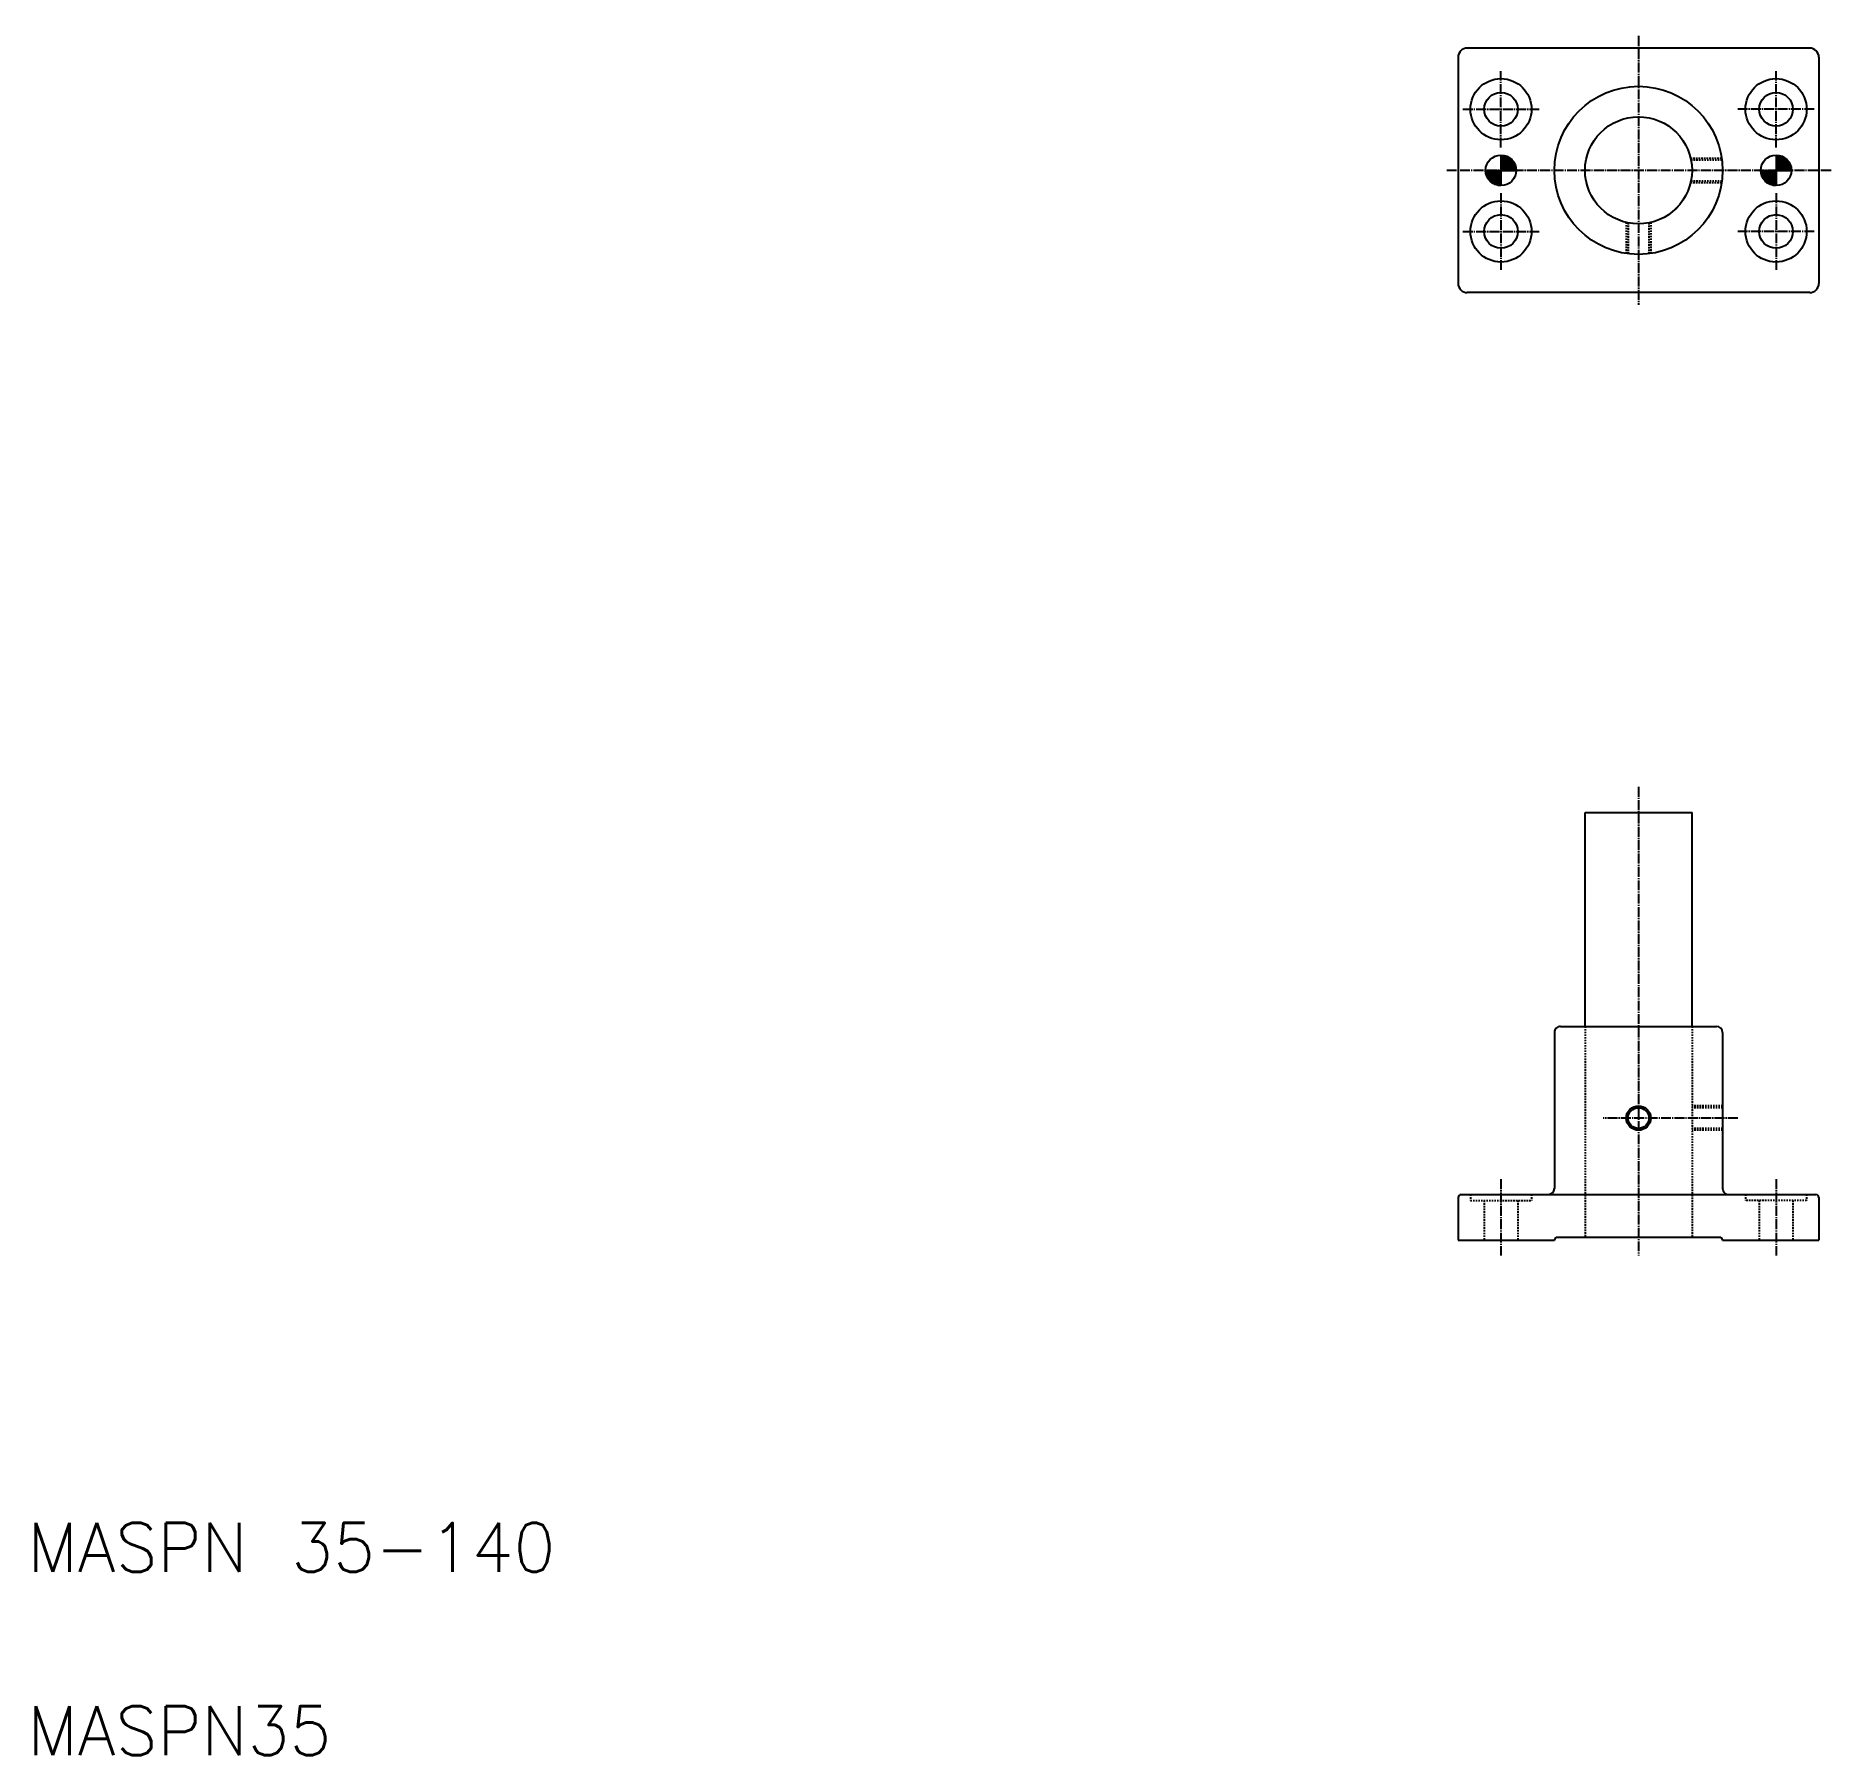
# Model space of a CAD drawing. Extents: x 43 to 630, y 40 to 603.
import ezdxf

# ---------------------------------------------------------------- set-up
doc = ezdxf.new("R2010")
doc.units = 0
doc.header["$LTSCALE"] = 0.25
doc.linetypes.add('CENTER', pattern=[17.5, 13, -1.5, 1.5, -1.5])
doc.linetypes.add('DASHED', pattern=[3.5, 2, -1.5])
doc.layers.get('0').update_dxf_attribs({"linetype": 'CONTINUOUS'})
doc.layers.add('CENTER', color=1, linetype='CENTER')
doc.styles.get("Standard").update_dxf_attribs({"font": 'txt', "bigfont": 'BIGFONT'})

msp = doc.modelspace()

# ---------------------------------------------------------------- linework, layer by layer
for p, q in [((507.99, 595.56), (507.99, 521.56)), ((622.99, 598.56), (510.99, 598.56)), ((625.99, 595.56), (625.99, 521.56)), ((516.99, 558.55), (526.99, 558.55)), ((517, 558.21), (521.99, 558.21)), ((521.99, 563.55), (521.99, 553.55)), ((521.99, 563.46), (522.97, 563.46)), ((521.99, 563.11), (524.06, 563.11)), ((521.99, 562.76), (524.7, 562.76)), ((521.99, 562.41), (525.18, 562.41)), ((521.99, 562.06), (525.56, 562.06)), ((521.99, 561.71), (525.87, 561.71)), ((521.99, 561.36), (526.13, 561.36)), ((521.99, 561.01), (526.35, 561.01)), ((521.99, 560.66), (526.52, 560.66)), ((521.99, 560.31), (526.67, 560.31)), ((521.99, 559.96), (526.79, 559.96)), ((521.99, 559.61), (526.88, 559.61)), ((521.99, 559.26), (526.94, 559.26)), ((521.99, 558.91), (526.98, 558.91)), ((521.99, 558.56), (526.99, 558.56)), ((586.57, 562.56), (586.57, 562.56)), ((589.11, 562.56), (589.11, 562.56)), ((606.99, 558.55), (616.99, 558.55)), ((607, 558.21), (611.99, 558.21)), ((611.99, 563.55), (611.99, 553.55)), ((611.99, 563.46), (612.97, 563.46)), ((611.99, 563.11), (614.06, 563.11)), ((611.99, 562.76), (614.7, 562.76)), ((611.99, 562.41), (615.18, 562.41)), ((611.99, 562.06), (615.56, 562.06)), ((611.99, 561.71), (615.87, 561.71)), ((611.99, 561.36), (616.13, 561.36)), ((611.99, 561.01), (616.35, 561.01)), ((611.99, 560.66), (616.52, 560.66)), ((611.99, 560.31), (616.67, 560.31)), ((611.99, 559.96), (616.79, 559.96)), ((611.99, 559.61), (616.88, 559.61)), ((611.99, 559.26), (616.94, 559.26)), ((611.99, 558.91), (616.98, 558.91)), ((611.99, 558.56), (616.99, 558.56)), ((517.04, 557.86), (521.99, 557.86)), ((517.1, 557.51), (521.99, 557.51)), ((517.19, 557.16), (521.99, 557.16)), ((517.3, 556.81), (521.99, 556.81)), ((517.45, 556.46), (521.99, 556.46)), ((517.63, 556.11), (521.99, 556.11)), ((517.84, 555.76), (521.99, 555.76)), ((518.1, 555.41), (521.99, 555.41)), ((518.41, 555.06), (521.99, 555.06)), ((518.79, 554.71), (521.99, 554.71)), ((519.27, 554.36), (521.99, 554.36)), ((519.91, 554.01), (521.99, 554.01)), ((520.98, 553.66), (521.99, 553.66)), ((607.04, 557.86), (611.99, 557.86)), ((607.1, 557.51), (611.99, 557.51)), ((607.19, 557.16), (611.99, 557.16)), ((607.3, 556.81), (611.99, 556.81)), ((607.45, 556.46), (611.99, 556.46)), ((607.63, 556.11), (611.99, 556.11)), ((607.84, 555.76), (611.99, 555.76)), ((608.1, 555.41), (611.99, 555.41)), ((608.41, 555.06), (611.99, 555.06)), ((608.79, 554.71), (611.99, 554.71)), ((609.27, 554.36), (611.99, 554.36)), ((609.91, 554.01), (611.99, 554.01)), ((610.98, 553.66), (611.99, 553.66)), ((622.99, 518.56), (510.99, 518.56)), ((549.49, 278.45), (549.49, 348.45)), ((549.49, 348.45), (584.49, 348.45)), ((584.49, 278.45), (584.49, 348.45)), ((539.49, 276.45), (539.49, 225.45)), ((541.49, 278.45), (592.49, 278.45)), ((594.49, 276.45), (594.49, 225.45)), ((508.99, 223.45), (624.99, 223.45)), ((507.99, 222.45), (507.99, 208.45)), ((625.99, 222.45), (625.99, 208.45)), ((507.99, 208.45), (539.49, 208.45)), ((539.49, 208.45), (540.07, 209.45)), ((540.07, 209.45), (593.91, 209.45)), ((593.91, 209.45), (594.49, 208.45)), ((594.49, 208.45), (625.99, 208.45))]:
    msp.add_line(p, q)
at = {"color": 3, "linetype": 'DASHED'}
for p, q in [((584.02, 562.56), (594.2, 562.56)), ((584.15, 561.96), (594.28, 561.96)), ((584.02, 554.56), (594.2, 554.56)), ((584.15, 555.16), (594.28, 555.16)), ((578.5, 545.38), (580.16, 547.04)), ((562.99, 541.52), (562.99, 531.35)), ((563.59, 541.39), (563.59, 531.27)), ((570.39, 541.39), (570.39, 531.27)), ((570.99, 541.52), (570.99, 531.35)), ((549.49, 278.45), (549.49, 209.45)), ((584.49, 278.45), (584.49, 209.45)), ((594.49, 252.45), (584.49, 252.45)), ((594.49, 251.85), (584.49, 251.85)), ((594.49, 245.05), (584.49, 245.05)), ((594.49, 244.45), (584.49, 244.45)), ((511.99, 223.45), (511.99, 221.45)), ((531.99, 223.45), (531.99, 221.45)), ((601.99, 223.45), (601.99, 221.45)), ((621.99, 223.45), (621.99, 221.45)), ((511.99, 221.45), (531.99, 221.45)), ((516.49, 221.45), (516.49, 208.45)), ((527.49, 221.45), (527.49, 208.45)), ((621.99, 221.45), (601.99, 221.45)), ((606.49, 221.45), (606.49, 208.45)), ((617.49, 221.45), (617.49, 208.45))]:
    msp.add_line(p, q, dxfattribs=at)
for centre, radius in [((521.99, 578.56), 10), ((611.99, 578.56), 10), ((521.99, 578.56), 5.5), ((566.99, 558.56), 27.5), ((611.99, 578.56), 5.5), ((566.99, 558.56), 17.5), ((521.99, 558.56), 5), ((611.99, 558.56), 5), ((521.99, 538.56), 10), ((611.99, 538.56), 10), ((521.99, 538.56), 5.5), ((611.99, 538.56), 5.5), ((566.99, 248.45), 3.4)]:
    msp.add_circle(centre, radius)
at = {"color": 3}
msp.add_circle((566.99, 248.45), 4, dxfattribs=at)
for centre, radius, start, end in [((510.99, 595.56), 3, 90, 180.00001), ((622.99, 595.56), 3, 0, 90), ((510.99, 521.56), 3, 179.99999, 270), ((622.99, 521.56), 3, 270, 0), ((541.49, 276.45), 2, 90, 180.00001), ((592.49, 276.45), 2, 0, 90), ((508.99, 222.45), 1, 90, 180.00001), ((537.49, 225.45), 2, 270, 0), ((596.49, 225.45), 2, 179.99999, 270), ((624.99, 222.45), 1, 0, 90)]:
    msp.add_arc(centre, radius, start, end)
at = {"layer": 'CENTER', "color": 1, "linetype": 'CENTER'}
for p, q in [((566.99, 602.56), (566.99, 514.56)), ((521.99, 566.06), (521.99, 591.06)), ((611.99, 566.06), (611.99, 591.06)), ((509.49, 578.56), (534.49, 578.56)), ((624.49, 578.56), (599.49, 578.56)), ((629.99, 558.56), (503.99, 558.56)), ((521.99, 551.06), (521.99, 526.06)), ((611.99, 551.06), (611.99, 526.06)), ((509.49, 538.56), (534.49, 538.56)), ((624.49, 538.56), (599.49, 538.56)), ((566.99, 356.86), (566.99, 203.45)), ((599.49, 248.45), (555.39, 248.45)), ((521.99, 228.45), (521.99, 203.45)), ((611.99, 228.45), (611.99, 203.45))]:
    msp.add_line(p, q, dxfattribs=at)

# ---------------------------------------------------------------- texts
for s, p in [('MASPN 35-140', (40, 100)), ('MASPN35', (40, 40))]:
    msp.add_text(s, height=16).set_placement(p)

doc.saveas('drawing.dxf')
